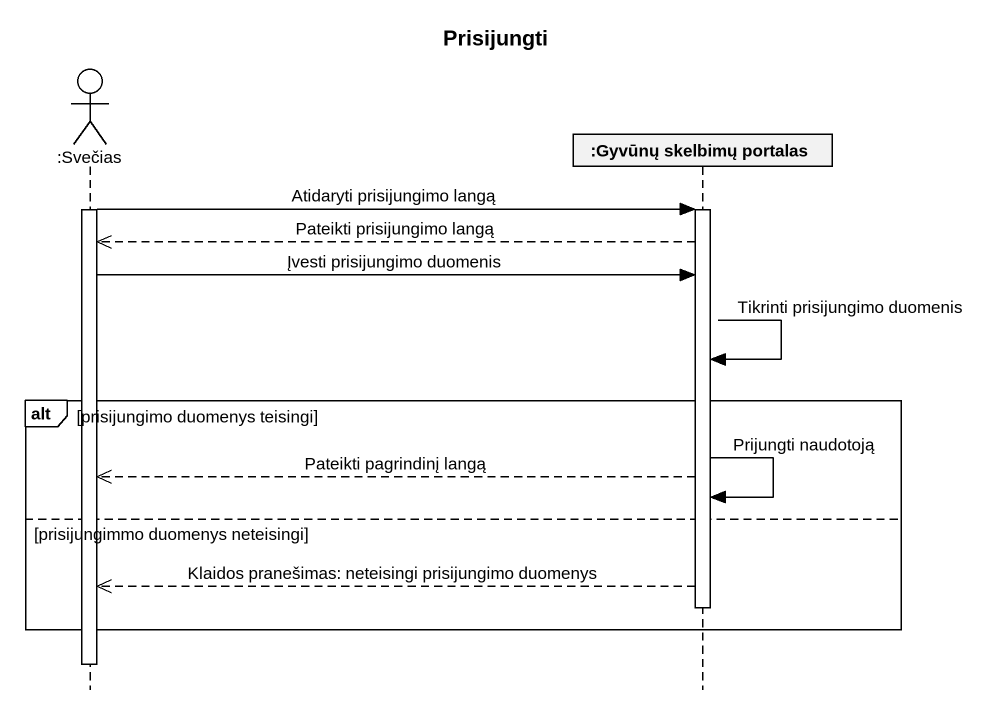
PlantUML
@startuml
title Prisijungti
hide footbox
actor ":Svečias" as Svečias
participant ":Gyvūnų skelbimų portalas" as Gyvūnų_skelbimų_portalas

activate Svečias
Svečias -> Gyvūnų_skelbimų_portalas : Atidaryti prisijungimo langą
activate Gyvūnų_skelbimų_portalas
Gyvūnų_skelbimų_portalas -->> Svečias : Pateikti prisijungimo langą
Svečias -> Gyvūnų_skelbimų_portalas : Įvesti prisijungimo duomenis
Gyvūnų_skelbimų_portalas -> Gyvūnų_skelbimų_portalas : Tikrinti prisijungimo duomenis
alt prisijungimo duomenys teisingi
  Gyvūnų_skelbimų_portalas -->> Svečias : Pateikti pagrindinį langą
  Gyvūnų_skelbimų_portalas -> Gyvūnų_skelbimų_portalas : Prijungti naudotoją
else prisijungimmo duomenys neteisingi
  Gyvūnų_skelbimų_portalas -->> Svečias : Klaidos pranešimas: neteisingi prisijungimo duomenys
  deactivate Gyvūnų_skelbimų_portalas
end
deactivate Svečias
@enduml
